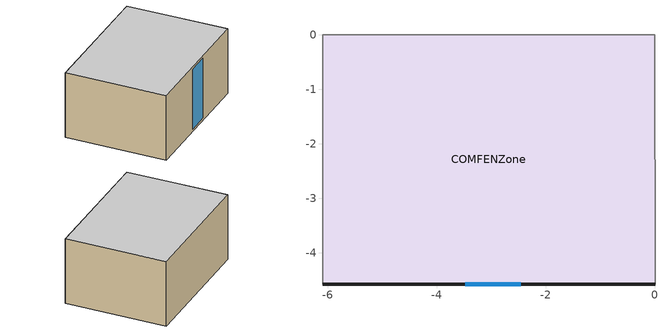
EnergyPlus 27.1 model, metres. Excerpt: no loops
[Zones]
COMFENZone
 floor adiabatic (FLOOR-1): -6.1,-4.57 -6.1,0 0,0 0,-4.57 z0
 wall outside (ExtWall_Const): -6.1,-4.57 0,-4.57 z0:3.05
 wall adiabatic (INTWALL-1): 0,-4.57 0,0 -6.1,0 -6.1,-4.57 z0:3.05
 window (CFS_Glz_1): -3.48,-4.57 -2.47,-4.57 z0.11:2.93
 ceiling adiabatic (CEILING-1): 0,-4.57 0,0 -6.1,0 -6.1,-4.57 z3.05
[Building]
Office: North Axis {deg}=0; Terrain=Suburbs; Loads Convergence Tolerance Value {W}=0.04; Temperature Convergence Tolerance Value {deltaC}=0.4; Solar Distribution=FullInteriorAndExteriorWithReflections; Maximum Number of Warmup Days=25; Minimum Number of Warmup Days=6
[Site:Location]
Chicago Ohare Intl Ap_IL_USA Design_Conditions: Latitude {deg}=41.98; Longitude {deg}=-87.92; Time Zone {hr}=-6; Elevation {m}=201
[Site:GroundTemperature:BuildingSurface]
5.93, 3.8, 3.34, 3.98, 7.18, 10.62, 13.78, 15.98, 16.49, 15.25, 12.51, 9.17
[SizingPeriod:DesignDay] Day of Month=21; Dry-Bulb Temperature Range Modifier Type=DefaultMultipliers; Humidity Condition Type=WetBulb; Barometric Pressure {Pa}=98934; Rain Indicator=No; Snow Indicator=No; Daylight Saving Time Indicator=No
Name | Month | Day Type | Maximum Dry-Bulb Temperature {C} | Daily Dry-Bulb Temperature Range {deltaC} | Wetbulb or DewPoint at Maximum Dry-Bulb {C} | Wind Speed {m/s} | Wind Direction {deg} | Solar Model Indicator | Sky Clearness | ASHRAE Clear Sky Optical Depth for Beam Irradiance (taub) | ASHRAE Clear Sky Optical Depth for Diffuse Irradiance (taud)
Chicago Ohare Intl Ap Ann Htg 99.6% Condns DB | 1 | WinterDesignDay | -20 | 0 | -20 | 4.9 | 270 | ASHRAEClearSky | 0
Chicago Ohare Intl Ap Ann Clg .4% Condns DB=>MWB | 7 | SummerDesignDay | 33.3 | 10.5 | 23.7 | 5.2 | 230 | ASHRAETau |  | 0.455 | 2.05
[Material] Thermal Absorptance=0.9
Name | Roughness | Thickness {m} | Conductivity {W/m-K} | Density {kg/m3} | Specific Heat {J/kg-K} | Solar Absorptance | Visible Absorptance
Mat_46 | MediumSmooth | 0.0254 | 1.80274 | 2242.58 | 837.36 | 0.5 | 0.5
Mat_63 | MediumRough | 0.02413 | 0.036057 | 20.0231 | 1465.38 | 0.5 | 0.5
Mat_26 | MediumSmooth | 0.015875 | 0.158651 | 640.7384 | 1130.436 | 0.5 | 0.5
Mat_Composite_88_52 | Rough | 0.0836148 | 0.0432684 | 52.7858 | 911.937 | 0.7 | 0.7
GP02 | MediumSmooth | 0.0159 | 0.16 | 801 | 837 | 0.75 | 0.75
CC24 | MediumRough | 0.1016 | 0.361 | 1280 | 838 | 0.75 | 0.75
Std Wood 6inch | MediumSmooth | 0.15 | 0.12 | 540 | 1210 | 0.7 | 0.7
[Construction]
ExtWall_Const: Mat_46, Mat_63, Mat_26, Mat_Composite_88_52, Mat_26
FLOOR-1: CC24, CP01
CEILING-1: CC24
INTWALL-1: GP02, AL21, GP02
InteriorFurnishings: Std Wood 6inch
[WindowMaterial:Glazing]
Glass_103_Layer: Optical Data Type=BSDF; Thickness {m}=0.005715; Infrared Transmittance at Normal Incidence=0; Front Side Infrared Hemispherical Emissivity=0.84; Back Side Infrared Hemispherical Emissivity=0.84; Conductivity {W/m-K}=1; Young's modulus {Pa}=7.2e+10; Poisson's ratio=0.22
[WindowMaterial:ComplexShade]
Shade_14_Layer: Layer Type=VenetianHorizontal; Thickness {m}=0.001016; Conductivity {W/m-K}=159.2276; IR Transmittance=0; Front Emissivity=0.9; Back Emissivity=0.9; Top Opening Multiplier=0; Bottom Opening Multiplier=0; Left Side Opening Multiplier=0; Right Side Opening Multiplier=0; Front Opening Multiplier=0.05; Slat Width {m}=0.0254; Slat Spacing {m}=0.0201; Slat Thickness {m}=0.001; Slat Angle {deg}=45; Slat Conductivity {W/m-K}=159.2276; Slat Curve {m}=0
[WindowMaterial:Gas]
Gap_1_W_0_0127: Gas Type=Air; Thickness {m}=0.0127
[WindowMaterial:Gap]
Gap_1_Glz_1_Layer_1: Thickness {m}=0.0127; Gas (or Gas Mixture)=Gap_1_W_0_0127; Pressure {Pa}=101300
[Construction:ComplexFenestrationState]
CFS_Glz_1: LBNLWINDOW, None, ThermParam_Glz_1, CFS_Glz_1_Basis, CFS_Glz_1_TfSol, CFS_Glz_1_RbSol, CFS_Glz_1_Tfvis, CFS_Glz_1_Rbvis, Glass_103_Layer, CFS_Glz_1_Layer_1_fAbs, CFS_Glz_1_Layer_1_bAbs, Gap_1_Glz_1_Layer_1, Shade_14_Layer, CFS_Glz_1_Layer_2_fAbs, CFS_Glz_1_Layer_2_bAbs
[Material:NoMass]
CP01: Roughness=Rough; Thermal Resistance {m2-K/W}=0.366; Thermal Absorptance=0.9; Solar Absorptance=0.75; Visible Absorptance=0.75
[Material:AirGap]
AL21: Thermal Resistance {m2-K/W}=0.157
[WindowThermalModel:Params]
ThermParam_Glz_1: standard=ISO15099; Thermal Model=ISO15099; SDScalar=1; Deflection Model=NoDeflection
[Matrix:TwoDimension]
Name | Number of Rows | Number of Columns | Value 1 | Value 2 | Value 3 | Value 4 | Value 5 | Value 6 | Value 7 | Value 8 | Value 9 | Value 10 | Value 11 | Value 12 | Value 13 | Value 14 | Value 15 | Value 16 | Value 17 | Value 18 | Value 19 | Value 20 | Value 21 | Value 22 | Value 23 | Value 24 | Value 25 | Value 26 | Value 27 | Value 28 | Value 29 | Value 30 | Value 31 | Value 32 | Value 33 | Value 34 | Value 35 | Value 36 | Value 37 | Value 38 | Value 39 | Value 40 | Value 41 | Value 42 | Value 43 | Value 44 | Value 45 | Value 46 | Value 47 | Value 48 | Value 49 | Value 50 | Value 51 | Value 52 | Value 53 | Value 54 | Value 55 | Value 56 | Value 57 | Value 58 | Value 59 | Value 60 | Value 61 | Value 62 | Value 63 | Value 64 | Value 65 | Value 66 | Value 67 | Value 68 | Value 69 | Value 70 | Value 71 | Value 72 | Value 73 | Value 74 | Value 75 | Value 76 | Value 77 | Value 78 | Value 79 | Value 80 | Value 81 | Value 82 | Value 83 | Value 84 | Value 85 | Value 86 | Value 87 | Value 88 | Value 89 | Value 90 | Value 91 | Value 92 | Value 93 | Value 94 | Value 95 | Value 96 | Value 97 | Value 98 | Value 99 | Value 100 | Value 101 | Value 102 | Value 103 | Value 104 | Value 105 | Value 106 | Value 107 | Value 108 | Value 109 | Value 110 | Value 111 | Value 112 | Value 113 | Value 114 | Value 115 | Value 116 | Value 117 | Value 118 | Value 119 | Value 120 | Value 121 | Value 122 | Value 123 | Value 124 | Value 125 | Value 126 | Value 127 | Value 128 | Value 129 | Value 130 | Value 131 | Value 132 | Value 133 | Value 134 | Value 135 | Value 136 | Value 137 | Value 138 | Value 139 | Value 140 | Value 141 | Value 142 | Value 143 | Value 144 | Value 145
CFS_Glz_1_Basis | 9 | 2 | 0 | 1 | 10 | 8 | 20 | 16 | 30 | 20 | 40 | 24 | 50 | 24 | 60 | 24 | 70 | 16 | 82.5 | 12
CFS_Glz_1_Layer_1_fAbs | 1 | 145 | 0.20429 | 0.20511 | 0.19906 | 0.19655 | 0.19906 | 0.20511 | 0.21096 | 0.21202 | 0.21096 | 0.20755 | 0.20096 | 0.19511 | 0.19136 | 0.18996 | 0.19124 | 0.19511 | 0.20067 | 0.20755 | 0.2136 | 0.21606 | 0.21765 | 0.21824 | 0.2177 | 0.21606 | 0.21372 | 0.21143 | 0.2029 | 0.1952 | 0.18909 | 0.18517 | 0.18382 | 0.18517 | 0.18909 | 0.1952 | 0.2029 | 0.21143 | 0.21827 | 0.22151 | 0.22356 | 0.22459 | 0.22494 | 0.22459 | 0.22356 | 0.22151 | 0.21827 | 0.21635 | 0.20615 | 0.19665 | 0.18849 | 0.18222 | 0.17829 | 0.17694 | 0.17829 | 0.18222 | 0.18849 | 0.19665 | 0.20615 | 0.21635 | 0.22383 | 0.22767 | 0.22982 | 0.23146 | 0.2325 | 0.23285 | 0.2325 | 0.23146 | 0.22982 | 0.22767 | 0.22383 | 0.2213 | 0.2073 | 0.19427 | 0.18307 | 0.17647 | 0.17845 | 0.17912 | 0.17845 | 0.17647 | 0.18307 | 0.19427 | 0.2073 | 0.2213 | 0.23027 | 0.23434 | 0.23728 | 0.23842 | 0.23906 | 0.23928 | 0.23906 | 0.23842 | 0.23728 | 0.23434 | 0.23027 | 0.22388 | 0.20496 | 0.18734 | 0.18516 | 0.18941 | 0.19209 | 0.193 | 0.19209 | 0.18941 | 0.18516 | 0.18734 | 0.20496 | 0.22388 | 0.23436 | 0.23898 | 0.24076 | 0.24213 | 0.24299 | 0.24328 | 0.24299 | 0.24213 | 0.24076 | 0.23898 | 0.23436 | 0.2183 | 0.18328 | 0.19512 | 0.20042 | 0.20172 | 0.20053 | 0.19512 | 0.18385 | 0.2183 | 0.23165 | 0.23503 | 0.23578 | 0.23607 | 0.23581 | 0.23503 | 0.23183 | 0.17231 | 0.16681 | 0.16877 | 0.16877 | 0.16877 | 0.16681 | 0.17231 | 0.18075 | 0.1812 | 0.1812 | 0.1812 | 0.18075
CFS_Glz_1_Layer_1_bAbs | 1 | 145 | 0.0415 | 0.04159 | 0.02744 | 0.02631 | 0.02744 | 0.04159 | 0.05659 | 0.0628 | 0.05659 | 0.04188 | 0.02718 | 0.02453 | 0.02283 | 0.02219 | 0.02277 | 0.02453 | 0.02705 | 0.04188 | 0.0586 | 0.07348 | 0.08305 | 0.08662 | 0.08335 | 0.07348 | 0.05933 | 0.04234 | 0.02626 | 0.02273 | 0.02079 | 0.01998 | 0.01971 | 0.01998 | 0.02079 | 0.02273 | 0.02626 | 0.04234 | 0.06495 | 0.08541 | 0.10168 | 0.11214 | 0.11575 | 0.11214 | 0.10168 | 0.08541 | 0.06495 | 0.04299 | 0.02541 | 0.02125 | 0.01955 | 0.01825 | 0.01743 | 0.01715 | 0.01743 | 0.01825 | 0.01955 | 0.02125 | 0.02541 | 0.04299 | 0.07172 | 0.09862 | 0.12175 | 0.13955 | 0.15075 | 0.15458 | 0.15075 | 0.13955 | 0.12175 | 0.09862 | 0.07172 | 0.04378 | 0.02341 | 0.01953 | 0.01711 | 0.01626 | 0.01579 | 0.01563 | 0.01579 | 0.01626 | 0.01711 | 0.01953 | 0.02341 | 0.04378 | 0.08679 | 0.1271 | 0.16186 | 0.18089 | 0.1694 | 0.16547 | 0.1694 | 0.18089 | 0.16186 | 0.1271 | 0.08679 | 0.04467 | 0.02097 | 0.01691 | 0.0155 | 0.01442 | 0.01375 | 0.01352 | 0.01375 | 0.01442 | 0.0155 | 0.01691 | 0.02097 | 0.04467 | 0.11099 | 0.17342 | 0.16987 | 0.14091 | 0.12264 | 0.11639 | 0.12264 | 0.14091 | 0.16987 | 0.17342 | 0.11099 | 0.0455 | 0.01627 | 0.01312 | 0.01252 | 0.0123 | 0.0125 | 0.01312 | 0.01609 | 0.0455 | 0.2006 | 0.09577 | 0.06555 | 0.06173 | 0.06523 | 0.09577 | 0.19558 | 0.04511 | 0.01122 | 0.01041 | 0.01041 | 0.01041 | 0.01122 | 0.04511 | 0.05112 | 0.04367 | 0.04365 | 0.04367 | 0.05112
CFS_Glz_1_Layer_2_fAbs | 1 | 145 | 0.30321 | 0.30287 | 0.26511 | 0.24946 | 0.26511 | 0.30287 | 0.33814 | 0.33652 | 0.33814 | 0.30174 | 0.2606 | 0.22408 | 0.20065 | 0.19192 | 0.19991 | 0.22408 | 0.25883 | 0.30174 | 0.33652 | 0.33275 | 0.33033 | 0.32943 | 0.33025 | 0.33275 | 0.33633 | 0.29944 | 0.24602 | 0.19783 | 0.15958 | 0.13502 | 0.12656 | 0.13502 | 0.15958 | 0.19783 | 0.24602 | 0.29944 | 0.33266 | 0.32768 | 0.32375 | 0.32123 | 0.32037 | 0.32123 | 0.32375 | 0.32768 | 0.33266 | 0.29504 | 0.23097 | 0.17126 | 0.11998 | 0.08064 | 0.05591 | 0.04747 | 0.05591 | 0.08064 | 0.11998 | 0.17126 | 0.23097 | 0.29504 | 0.32658 | 0.32043 | 0.31517 | 0.31114 | 0.3086 | 0.30774 | 0.3086 | 0.31114 | 0.31517 | 0.32043 | 0.32658 | 0.28628 | 0.19798 | 0.11569 | 0.04503 | 0.00899 | 0.04235 | 0.05372 | 0.04235 | 0.00899 | 0.04503 | 0.11569 | 0.19798 | 0.28628 | 0.31419 | 0.30574 | 0.2985 | 0.29598 | 0.29461 | 0.29414 | 0.29461 | 0.29598 | 0.2985 | 0.30574 | 0.31419 | 0.2677 | 0.14769 | 0.03586 | 0.05888 | 0.13099 | 0.17632 | 0.19179 | 0.17632 | 0.13099 | 0.05888 | 0.03586 | 0.14769 | 0.2677 | 0.28995 | 0.27855 | 0.2747 | 0.27175 | 0.26989 | 0.26926 | 0.26989 | 0.27175 | 0.2747 | 0.27855 | 0.28995 | 0.22623 | 0.00647 | 0.20873 | 0.26251 | 0.26788 | 0.26296 | 0.20873 | 0.01628 | 0.22623 | 0.23393 | 0.22668 | 0.2254 | 0.22492 | 0.22536 | 0.22668 | 0.23353 | 0.10296 | 0.12825 | 0.1301 | 0.1301 | 0.1301 | 0.12825 | 0.10296 | 0.10134 | 0.10056 | 0.10056 | 0.10056 | 0.10134
CFS_Glz_1_Layer_2_bAbs | 1 | 145 | 0.39194 | 0.39193 | 0.43361 | 0.43054 | 0.43361 | 0.39193 | 0.34789 | 0.32943 | 0.34789 | 0.39194 | 0.43291 | 0.42572 | 0.4211 | 0.41938 | 0.42095 | 0.42572 | 0.43257 | 0.39194 | 0.34374 | 0.30045 | 0.2726 | 0.26221 | 0.27172 | 0.30045 | 0.34164 | 0.392 | 0.43041 | 0.42084 | 0.41394 | 0.40988 | 0.40847 | 0.40988 | 0.41394 | 0.42084 | 0.43041 | 0.392 | 0.32887 | 0.2713 | 0.22545 | 0.19594 | 0.18576 | 0.19594 | 0.22545 | 0.2713 | 0.32887 | 0.39223 | 0.42811 | 0.4163 | 0.40768 | 0.40107 | 0.39691 | 0.39549 | 0.39691 | 0.40107 | 0.40768 | 0.4163 | 0.42811 | 0.39223 | 0.31573 | 0.24361 | 0.1814 | 0.13347 | 0.10326 | 0.09294 | 0.10326 | 0.13347 | 0.1814 | 0.24361 | 0.31573 | 0.39288 | 0.42268 | 0.40756 | 0.39531 | 0.39055 | 0.38789 | 0.38698 | 0.38789 | 0.39055 | 0.39531 | 0.40756 | 0.42268 | 0.39288 | 0.28579 | 0.18456 | 0.0969 | 0.05255 | 0.0954 | 0.11002 | 0.0954 | 0.05255 | 0.0969 | 0.18456 | 0.28579 | 0.39461 | 0.41488 | 0.39427 | 0.38624 | 0.38009 | 0.37621 | 0.37489 | 0.37621 | 0.38009 | 0.38624 | 0.39427 | 0.41488 | 0.39461 | 0.24538 | 0.10275 | 0.13449 | 0.22973 | 0.2897 | 0.31018 | 0.2897 | 0.22973 | 0.13449 | 0.10275 | 0.24538 | 0.39894 | 0.39062 | 0.37236 | 0.36779 | 0.36609 | 0.36765 | 0.37236 | 0.38962 | 0.39894 | 0.10572 | 0.38948 | 0.46207 | 0.46948 | 0.46269 | 0.38948 | 0.11939 | 0.41305 | 0.3579 | 0.35176 | 0.35176 | 0.35176 | 0.3579 | 0.41305 | 0.48848 | 0.48862 | 0.48862 | 0.48862 | 0.48848
[Zone]
COMFENZone: Type=1; Multiplier=1; Ceiling Height {m}=3.05; Volume {m3}=85.0248
[Daylighting:Controls]
COMFENZone_DaylCtrl: Zone or Space=COMFENZone; Daylighting Method=SplitFlux; Lighting Control Type=Continuous; Minimum Input Power Fraction for Continuous or ContinuousOff Dimming Control=0.1; Minimum Light Output Fraction for Continuous or ContinuousOff Dimming Control=0.05; Number of Stepped Control Steps=3; Probability Lighting will be Reset When Needed in Manual Stepped Control=1; Glare Calculation Daylighting Reference Point=COMFENZone_DaylRefPt1; Glare Calculation Azimuth Angle of View Direction Clockwise from Zone y-Axis {deg}=90; Maximum Allowable Discomfort Glare Index=22; Daylighting Reference Point 1=COMFENZone_DaylRefPt1; Fraction of Lights Controlled by Reference Point 1=1; Illuminance Setpoint at Reference Point 1 {lux}=538.195
[People]
COMFENZone People 1: Zone or ZoneList or Space or SpaceList=COMFENZone; Number of People Schedule=OCC-SCHED; Number of People Calculation Method=People; Number of People=2; Fraction Radiant=0.3; Activity Level Schedule=ACTIVITY-SCHED; Mean Radiant Temperature Calculation Type=EnclosureAveraged; Work Efficiency Schedule=WORK_EFF-SCHED; Clothing Insulation Calculation Method=ClothingInsulationSchedule; Clothing Insulation Schedule=CLOTHING-SCHED; Air Velocity Schedule=AIR_VELO-SCHED; Thermal Comfort Model 1 Type=AdaptiveASH55; Thermal Comfort Model 2 Type=Fanger
[Lights]
COMFENZone Lights: Zone or ZoneList or Space or SpaceList=COMFENZone; Schedule=LIGHT-SCHED; Design Level Calculation Method=LightingLevel; Lighting Level {W}=83.631; Return Air Fraction=0; Fraction Radiant=0.7; Fraction Visible=0.2; Fraction Replaceable=1
[ElectricEquipment]
COMFENZone ElecEq: Zone or ZoneList or Space or SpaceList=COMFENZone; Schedule=EQUIP-SCHED; Design Level Calculation Method=EquipmentLevel; Design Level {W}=27.877; Fraction Latent=0; Fraction Radiant=0.5; Fraction Lost=0
[ZoneInfiltration:DesignFlowRate]
COMFENZone Infil: Zone or ZoneList or Space or SpaceList=COMFENZone; Schedule=INFIL-SCHED; Design Flow Rate Calculation Method=Flow/ExteriorArea; Flow Rate per Exterior Surface Area {m3/s-m2}=0.000302; Constant Term Coefficient=1; Temperature Term Coefficient=0; Velocity Term Coefficient=0; Velocity Squared Term Coefficient=0
[InternalMass]
COMFENZone Internal Mass: Construction=InteriorFurnishings; Zone or ZoneList=COMFENZone; Surface Area {m2}=55.754
[AvailabilityManager:NightCycle]
SYS-1 Availability 1: Applicability Schedule=SysAvailApplicSch; Fan Schedule=FAN-SCHED; Control Type=CycleOnAny; Thermostat Tolerance {deltaC}=4; Cycling Run Time Control Type=FixedRunTime; Cycling Run Time {s}=7200
[Schedule:Compact]
OCC-SCHED: Through: 12/31, For: SummerDesignDay, Until: 06:00, 0, Until: 22:00, 1, Until: 24:00, 0.05, For: Weekdays, Until: 06:00, 0, Until: 07:00, 0.1, Until: 08:00, 0.2, Until: 12:00, 0.95, Until: 13:00, 0.5, Until: 17:00, 0.95, Until: 18:00, 0.7, Until: 20:00, 0.4, Until: 22:00, 0.1, Until: 24:00, 0.05, For: Saturday, Until: 06:00, 0, Until: 08:00, 0.1, Until: 14:00, 0.5, Until: 17:00, 0.1, Until: 24:00, 0, For: AllOtherDays, Until: 24:00, 0
LIGHT-SCHED: Through: 12/31, For: Weekdays, Until: 05:00, 0.05, Until: 07:00, 0.1, Until: 08:00, 0.3, Until: 17:00, 0.9, Until: 18:00, 0.7, Until: 20:00, 0.5, Until: 22:00, 0.3, Until: 23:00, 0.1, Until: 24:00, 0.05, For: Saturday, Until: 06:00, 0.05, Until: 08:00, 0.1, Until: 14:00, 0.5, Until: 17:00, 0.15, Until: 24:00, 0.05, For: SummerDesignDay, Until: 24:00, 1, For: WinterDesignDay, Until: 24:00, 0, For: AllOtherDays, Until: 24:00, 0.05
EQUIP-SCHED: Through: 12/31, For: Weekdays, Until: 08:00, 0.4, Until: 12:00, 0.9, Until: 13:00, 0.8, Until: 17:00, 0.9, Until: 18:00, 0.8, Until: 20:00, 0.6, Until: 22:00, 0.5, Until: 24:00, 0.4, For: Saturday, Until: 06:00, 0.3, Until: 08:00, 0.4, Until: 14:00, 0.5, Until: 17:00, 0.35, Until: 24:00, 0.3, For: SummerDesignDay, Until: 24:00, 1, For: WinterDesignDay, Until: 24:00, 0, For: AllOtherDays, Until: 24:00, 0.3
INFIL-SCHED: Through: 12/31, For: Weekdays SummerDesignDay, Until: 06:00, 1, Until: 22:00, 0.25, Until: 24:00, 1, For: Saturday WinterDesignDay, Until: 06:00, 1, Until: 18:00, 0.25, Until: 24:00, 1, For: Sunday Holidays AllOtherDays, Until: 24:00, 1
ACTIVITY-SCHED: Through: 12/31, For: AllDays, Until: 24:00, 120
WORK_EFF-SCHED: Through: 12/31, For: AllDays, Until: 24:00, 0
AIR_VELO-SCHED: Through: 12/31, For: AllDays, Until: 24:00, 0.2
CLOTHING-SCHED: Through: 04/30, For: AllDays, Until: 24:00, 1, Through: 09/30, For: AllDays, Until: 24:00, 0.5, Through: 12/31, For: AllDays, Until: 24:00, 1
SysAvailApplicSch: Through: 12/31, For: AllDays, Until: 24:00, 1
FAN-SCHED: Through: 12/31, For: Weekdays SummerDesignDay, Until: 06:00, 0, Until: 22:00, 1, Until: 24:00, 0, For: Saturday WinterDesignDay, Until: 06:00, 0, Until: 18:00, 1, Until: 24:00, 0, For: AllOtherDays, Until: 24:00, 0
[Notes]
CmplxGlz_Daylighting_SouthVB45deg.idf
Basic file description:  Single zone with window on south wall
Highlights:              Example how to create single layer window with interior shading venetian blind (45 degrees slat angle).
Window is placed on south wall
Simulation Location/Run: Annual simulation from weather file
Location:                Weather file
Design Days:             Weather file
Run Period (Weather File): Annual, from weather file
Run Control:             None
Building: Single zone 6.1 x 4.57 x 3.05 m.
Two BSDF window types on south and north facing walls.  Window to Wall ratio is approximately 0.8 on both sides
The building is oriented to north (0 degrees).
Floor Area:        27.88 m2
Number of Stories: 1
Number of Zones: 1
Zone Description Details:
Internal gains description:     None
Interzone Surfaces:             None
Internal Mass:                  55.76 m2 (twice the floor area)
Windows:                        1) South window - single clear with interior venetian blind
Detached Shading:               None
Daylight:                       Complex fenestration single reference point at (3.05,1.52,0.762)
Natural Ventilation:            None
Compact Schedules:              Yes
HVAC:                           None
Zonal Equipment:                Yes
Central Air Handling Equipment: No
System Equipment Autosize:      Yes
Purchased Cooling:              None
Purchased Heating:              None
Coils:                          CoilSystem:Cooling:DX
Pumps:                          None
Boilers:                        None
Chillers:                       None
Standard Reports:               None
Timestep or Hourly Variables:   Timestep = 4
Environmental Emissions:        None
Utility Tariffs:                None
